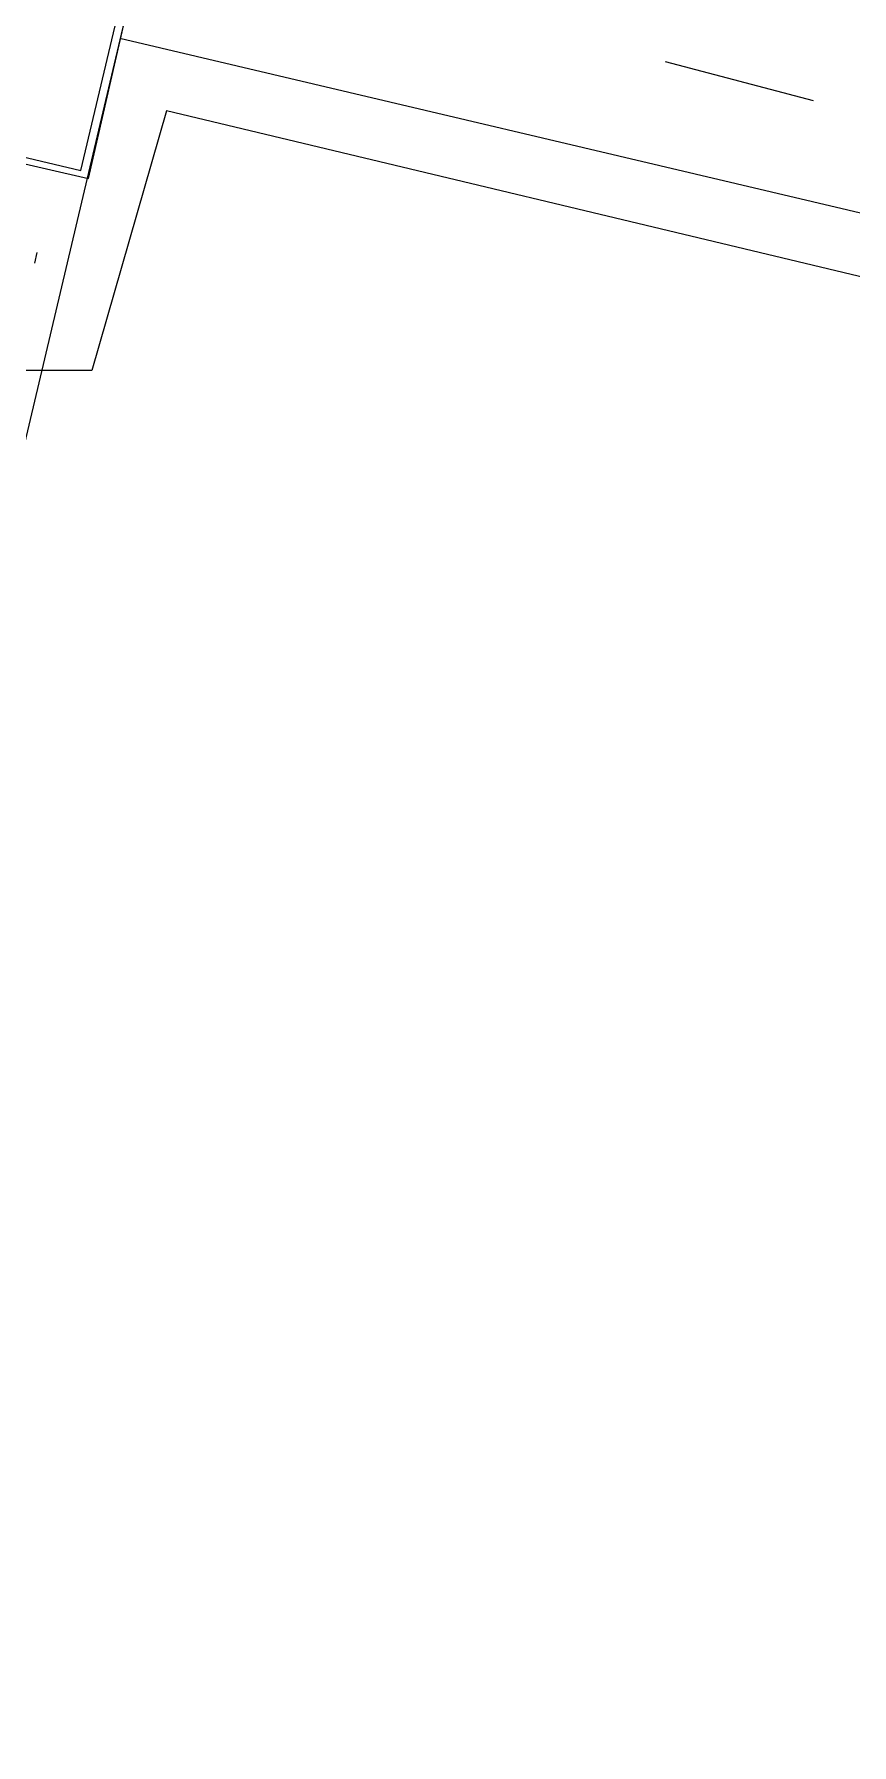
# Model space of a CAD drawing. Header units: feet. Extents: x -84 to 198, y -22 to 181.
# Drawn here: x 118.014 to 119.413, y 72.618 to 75.544 of the extents above; entities that cross this region are included whole.
import ezdxf

# ---------------------------------------------------------------- set-up
doc = ezdxf.new("R2010")
doc.units = ezdxf.units.FT
doc.layers.add('A-AREA-UNIDAD', color=30, linetype='CONTINUOUS')
doc.layers.add('A-LINEA', color=7, linetype='CONTINUOUS')

msp = doc.modelspace()

# ---------------------------------------------------------------- linework, layer by layer
at = {"layer": 'A-AREA-UNIDAD'}
msp.add_lwpolyline([(125.952, 33.6356), (127.76, 36.5689), (129.088, 39.36), (130.048, 42.08), (131.008, 46.56), (131.232, 51.4489), (130.8, 55.6089), (129.44, 61.0133), (128.96, 64.3733), (128.96, 68.7644), (129.632, 72.8889), (128.8, 72.8889), (118.24, 75.4133), (118.112, 74.9689), (117.152, 74.9689), (117.088, 75.52), (104.4, 78.5244), (104.24, 78.0444), (102.912, 78.1333), (100.928, 78.6133), (100.8, 79.36), (66.048, 87.6089), (65.6, 87.5733), (63.68, 79.2889)], dxfattribs=at)
at = {"layer": 'A-LINEA'}
for p, q in [((121.84, 91.1111), (114.56, 60.2978)), ((118.16, 75.5378), (129.4133, 72.8844)), ((119.0933, 75.4978), (119.3467, 75.4311)), ((118.0183, 75.171), (118.014, 75.1527))]:
    msp.add_line(p, q, dxfattribs=at)
for points in [[(117.2933, 75.4844), (118.1067, 75.2978), (118.2933, 76.1111), (117.48, 76.2978), (117.2933, 75.4844)], [(117.3067, 75.4978), (118.0933, 75.3111), (118.28, 76.0978), (117.4933, 76.2844), (117.3067, 75.4978)]]:
    msp.add_lwpolyline(points, dxfattribs=at)

doc.saveas('drawing.dxf')
